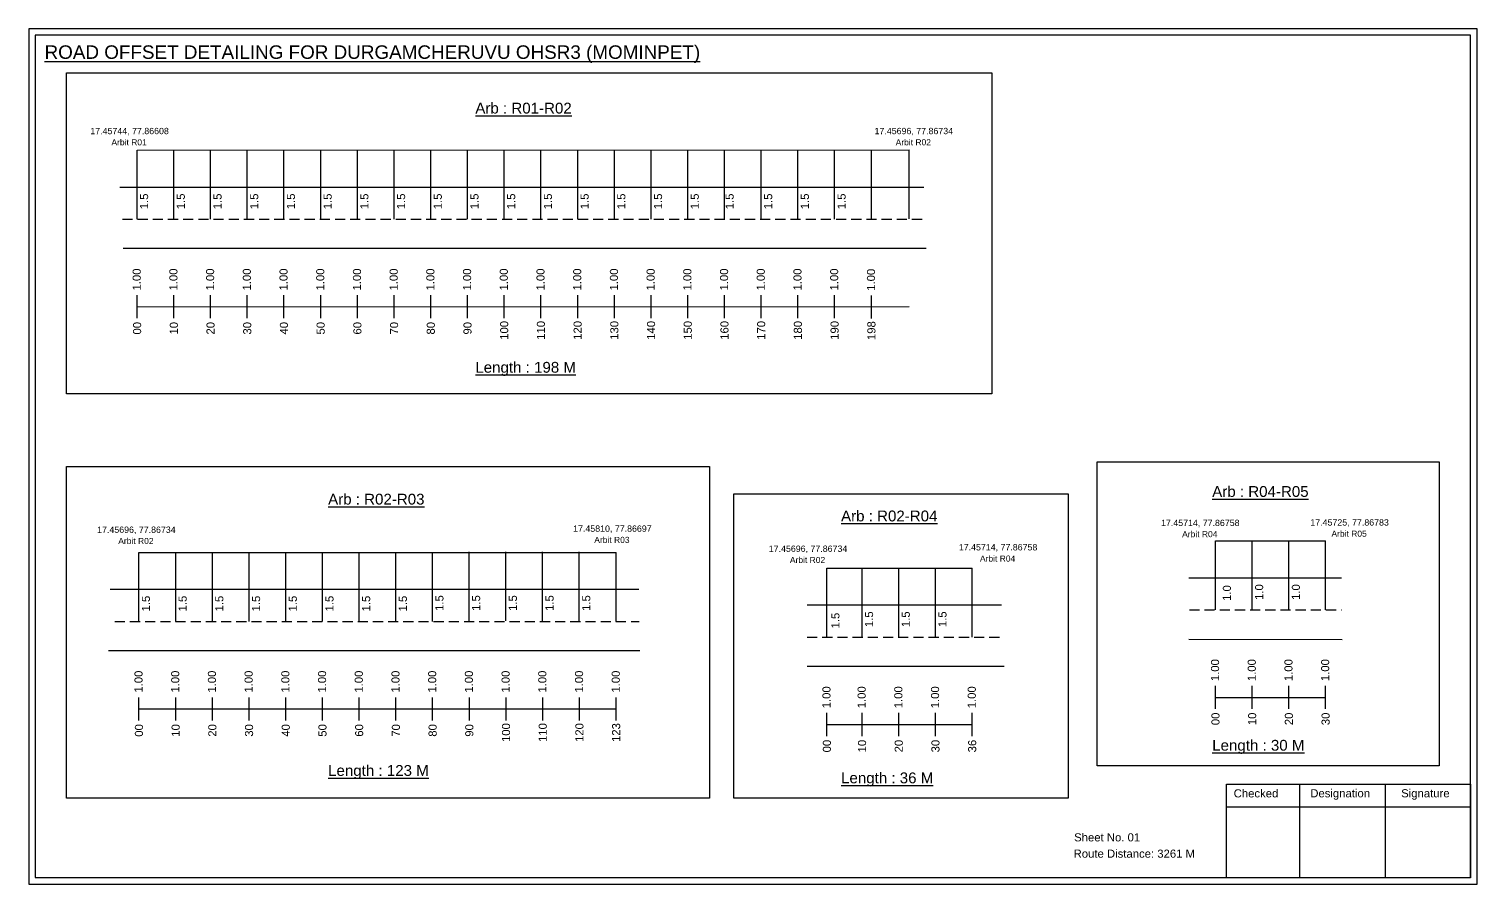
# Model space of a CAD drawing. Header units: inches. Extents: x 1512 to 7627, y 399 to 2397.
# Drawn here: x 4885 to 5421, y 498 to 814 of the extents above; entities that cross this region are included whole.
import ezdxf

# ---------------------------------------------------------------- set-up
doc = ezdxf.new("R2010")
doc.units = ezdxf.units.IN
doc.header["$MEASUREMENT"] = 0
doc.linetypes.add('DASHED2', pattern=[0.375, 0.25, -0.125])
for name, color, linetype in [('PDF_Geometry', 7, 'Continuous'), ('PDF_Text', 5, 'Continuous'), ('pipe', 5, 'Continuous')]:
    doc.layers.add(name, color=color, linetype=linetype)
doc.styles.add('PDF Arial', font='arial.ttf')
doc.styles.get("Standard").update_dxf_attribs({"font": 'arial.ttf'})

msp = doc.modelspace()

# ---------------------------------------------------------------- linework, layer by layer
at = {"color": 5}
for p, q in [((4924.99, 769.51), (5211.02, 769.7)), ((5324.49, 624.83), (5365.29, 624.83)), ((4925.66, 620.56), (5102.46, 620.56)), ((5180.53, 614.76), (5234.36, 614.76))]:
    msp.add_line(p, q, dxfattribs=at)
for p, q in [((4924.99, 743.99), (4924.99, 769.52)), ((4938.59, 743.99), (4938.59, 769.52)), ((4952.19, 743.99), (4952.19, 769.52)), ((4965.79, 743.99), (4965.79, 769.52)), ((4979.39, 743.99), (4979.39, 769.52)), ((4992.99, 743.99), (4992.99, 769.52)), ((5006.59, 743.99), (5006.59, 769.52)), ((5020.19, 743.99), (5020.19, 769.52)), ((5033.79, 743.99), (5033.79, 769.52)), ((5047.39, 743.99), (5047.39, 769.52)), ((5060.99, 743.99), (5060.99, 769.52)), ((5074.59, 743.99), (5074.59, 769.52)), ((5088.19, 743.99), (5088.19, 769.52)), ((5101.79, 743.99), (5101.79, 769.52)), ((5115.39, 743.99), (5115.39, 769.52)), ((5128.99, 743.99), (5128.99, 769.52)), ((5142.59, 743.99), (5142.59, 769.52)), ((5156.19, 743.99), (5156.19, 769.52)), ((5169.79, 743.99), (5169.79, 769.52)), ((5183.39, 743.99), (5183.39, 769.52)), ((5197.03, 744.16), (5197.03, 769.42)), ((5211.02, 744.16), (5211.02, 769.7)), ((4918.58, 755.87), (5216.43, 755.87)), ((4919.83, 733.31), (5217.33, 733.27)), ((5324.49, 599.29), (5324.49, 624.83)), ((5338.09, 599.29), (5338.09, 624.83)), ((5351.69, 599.29), (5351.69, 624.83)), ((5365.29, 599.29), (5365.29, 624.83)), ((4925.66, 595.03), (4925.66, 620.56)), ((4939.26, 595.03), (4939.26, 620.56)), ((4952.86, 595.03), (4952.86, 620.56)), ((4966.46, 595.03), (4966.46, 620.56)), ((4980.06, 595.03), (4980.06, 620.56)), ((4993.66, 595.03), (4993.66, 620.56)), ((5007.26, 595.03), (5007.26, 620.56)), ((5020.86, 595.03), (5020.86, 620.56)), ((5034.46, 595.03), (5034.46, 620.56)), ((5048, 595.21), (5048, 620.74)), ((5061.6, 595.21), (5061.6, 620.74)), ((5075.2, 595.21), (5075.2, 620.74)), ((5088.8, 595.21), (5088.8, 620.74)), ((5102.46, 595.03), (5102.46, 620.56)), ((5180.53, 589.23), (5180.53, 614.76)), ((5193.56, 589.23), (5193.56, 614.76)), ((5207.16, 589.23), (5207.16, 614.76)), ((5220.76, 589.23), (5220.76, 614.76)), ((5234.36, 589.23), (5234.36, 614.76)), ((4914.96, 606.91), (5110.84, 606.91)), ((5314.65, 611.17), (5371.14, 611.17)), ((5173.19, 601.11), (5245.22, 601.11)), ((5314.65, 588.49), (5371.36, 588.36)), ((4914.42, 584.23), (5111.25, 584.26)), ((5173.19, 578.43), (5246.22, 578.43))]:
    msp.add_line(p, q)
at = {"linetype": 'DASHED2', "ltscale": 15}
for p, q in [((4919.54, 743.99), (5216.02, 744.04)), ((5314.8, 599.29), (5371.14, 599.29)), ((4916.71, 595.03), (5110.99, 595.03)), ((5173.19, 589.23), (5245.72, 589.23))]:
    msp.add_line(p, q, dxfattribs=at)
at = {"color": 217, "true_color": 0x93278f}
for p, q in [((4924.99, 707.29), (4924.99, 715.85)), ((4938.59, 707.29), (4938.59, 715.85)), ((4952.19, 707.29), (4952.19, 715.85)), ((4965.79, 707.29), (4965.79, 715.85)), ((4979.39, 707.29), (4979.39, 715.85)), ((4992.99, 707.29), (4992.99, 715.85)), ((5006.59, 707.29), (5006.59, 715.85)), ((5020.19, 707.29), (5020.19, 715.85)), ((5033.79, 707.29), (5033.79, 715.85)), ((5047.39, 707.29), (5047.39, 715.85)), ((5060.99, 707.29), (5060.99, 715.85)), ((5074.59, 707.29), (5074.59, 715.85)), ((5088.19, 707.29), (5088.19, 715.85)), ((5101.79, 707.29), (5101.79, 715.85)), ((5115.39, 707.29), (5115.39, 715.85)), ((5128.99, 707.29), (5128.99, 715.85)), ((5142.59, 707.29), (5142.59, 715.85)), ((5156.19, 707.29), (5156.19, 715.85)), ((5169.79, 707.29), (5169.79, 715.85)), ((5183.39, 707.29), (5183.39, 715.85)), ((5197.03, 707.19), (5197.03, 715.75)), ((4924.99, 711.56), (5211.02, 711.62)), ((5324.49, 562.59), (5324.49, 571.15)), ((5338.09, 562.59), (5338.09, 571.15)), ((5351.69, 562.59), (5351.69, 571.15)), ((5365.29, 562.59), (5365.29, 571.15)), ((4925.66, 558.33), (4925.66, 566.88)), ((4939.26, 558.33), (4939.26, 566.88)), ((4952.86, 558.33), (4952.86, 566.88)), ((4966.46, 558.33), (4966.46, 566.88)), ((4980.06, 558.33), (4980.06, 566.88)), ((4993.66, 558.33), (4993.66, 566.88)), ((5007.26, 558.33), (5007.26, 566.88)), ((5020.86, 558.33), (5020.86, 566.88)), ((5034.46, 558.33), (5034.46, 566.88)), ((5048.06, 558.33), (5048.06, 566.88)), ((5061.66, 558.33), (5061.66, 566.88)), ((5075.26, 558.33), (5075.26, 566.88)), ((5088.86, 558.33), (5088.86, 566.88)), ((5102.46, 558.33), (5102.46, 566.88)), ((5324.49, 566.86), (5365.29, 566.87)), ((4925.66, 562.6), (5102.46, 562.66)), ((5180.53, 552.53), (5180.53, 561.09)), ((5193.56, 552.53), (5193.56, 561.09)), ((5207.16, 552.53), (5207.16, 561.09)), ((5220.76, 552.53), (5220.76, 561.09)), ((5234.36, 552.53), (5234.36, 561.09)), ((5180.53, 556.8), (5234.36, 556.81))]:
    msp.add_line(p, q, dxfattribs=at)
for points in [[(4898.76, 798.25), (5241.66, 798.25), (5241.66, 679.25), (4898.76, 679.25)], [(5280.63, 654.14), (5407.38, 654.14), (5407.38, 541.46), (5280.63, 541.46)], [(5146.07, 642.25), (5269.87, 642.25), (5269.87, 529.57), (5146.07, 529.57)]]:
    msp.add_lwpolyline(points, close=True)
at = {"layer": 'PDF_Geometry'}
for points in [[(4884.91, 814.45), (4884.91, 497.74), (5421.38, 497.74), (5421.38, 814.45)], [(4887.23, 812.12), (4887.23, 500.16), (5418.96, 500.16), (5418.96, 812.12)]]:
    msp.add_lwpolyline(points, close=True, dxfattribs=at)
at = {"layer": 'PDF_Geometry', "color": 242, "true_color": 0xcc1f26}
msp.add_lwpolyline([(5418.96, 500.06), (5328.62, 500.06), (5328.62, 534.67), (5418.96, 534.67)], close=True, dxfattribs=at)
for points in [[(5355.6, 534.67), (5355.6, 500.06)], [(5387.33, 534.67), (5387.33, 500.06)], [(5328.62, 526.3), (5418.96, 526.3)]]:
    msp.add_lwpolyline(points, dxfattribs=at)
at = {"layer": 'pipe', "color": 0}
msp.add_lwpolyline([(4898.76, 652.42), (5137.08, 652.42), (5137.08, 529.57), (4898.76, 529.57)], close=True, dxfattribs=at)

# ---------------------------------------------------------------- texts
at = {"color": 242, "true_color": 0xcd2027}
for s, height, p in [('%%UROAD OFFSET DETAILING FOR DURGAMCHERUVU OHSR3 (MOMINPET)', 5, (4890.68, 803.38)), ('%%UArb : R01-R02', 4, (5050.28, 783.13)), ('%%ULength : 198 M', 4, (5050.28, 687.13)), ('%%UArb : R04-R05', 4, (5323.27, 641.13)), ('%%UArb : R02-R03', 4, (4995.74, 638.29)), ('%%UArb : R02-R04', 4, (5185.77, 632.06)), ('%%ULength : 30 M', 4, (5323.27, 547.13)), ('%%ULength : 123 M', 4, (4995.74, 537.79)), ('%%ULength : 36 M', 4, (5185.77, 535.06))]:
    msp.add_text(s, height=height, dxfattribs=at).set_placement(p)
at = {"color": 5}
for s, height, p in [('17.45744, 77.86608', 2.34, (4907.65, 775.48)), ('Arbit R01', 2.246, (4915.47, 771.36)), ('17.45696, 77.86734', 2.34, (5198.18, 775.48)), ('Arbit R02', 2.246, (5206, 771.36)), ('17.45696, 77.86734', 2.34, (4910.17, 627.81)), ('17.45810, 77.86697', 2.34, (5086.51, 628.21)), ('17.45714, 77.86758', 2.34, (5304.31, 630.33)), ('Arbit R04', 2.246, (5312.13, 626.21)), ('17.45725, 77.86783', 2.34, (5359.63, 630.51)), ('Arbit R05', 2.246, (5367.45, 626.38)), ('Arbit R02', 2.246, (4917.99, 623.68)), ('Arbit R03', 2.246, (5094.34, 624.09)), ('17.45696, 77.86734', 2.34, (5158.99, 620.77)), ('17.45714, 77.86758', 2.34, (5229.4, 621.3)), ('Arbit R02', 2.246, (5166.81, 616.64)), ('Arbit R04', 2.246, (5237.22, 617.17))]:
    msp.add_text(s, height=height, dxfattribs=at).set_placement(p)
for s, p in [('1.5', (4929.06, 747.66)), ('1.5', (4942.66, 747.66)), ('1.5', (4956.26, 747.66)), ('1.5', (4969.86, 747.66)), ('1.5', (4983.46, 747.66)), ('1.5', (4997.06, 747.66)), ('1.5', (5010.66, 747.66)), ('1.5', (5024.26, 747.66)), ('1.5', (5037.86, 747.66)), ('1.5', (5051.46, 747.66)), ('1.5', (5065.06, 747.66)), ('1.5', (5078.66, 747.66)), ('1.5', (5092.26, 747.66)), ('1.5', (5105.86, 747.66)), ('1.5', (5119.46, 747.66)), ('1.5', (5133.06, 747.66)), ('1.5', (5145.98, 747.66)), ('1.5', (5160.26, 747.66)), ('1.5', (5173.86, 747.66)), ('1.5', (5187.46, 747.66)), ('1.0', (5330.2, 602.6)), ('1.0', (5342.16, 602.96)), ('1.0', (5355.76, 602.96)), ('1.5', (4929.73, 598.7)), ('1.5', (4943.33, 598.7)), ('1.5', (4956.93, 598.7)), ('1.5', (4970.53, 598.7)), ('1.5', (4984.13, 598.7)), ('1.5', (4997.73, 598.7)), ('1.5', (5011.33, 598.7)), ('1.5', (5024.93, 598.7)), ('1.5', (5038.47, 598.88)), ('1.5', (5052.07, 598.88)), ('1.5', (5065.67, 598.88)), ('1.5', (5079.27, 598.88)), ('1.5', (5092.87, 598.88)), ('1.5', (5185.16, 592.4)), ('1.5', (5197.63, 592.9)), ('1.5', (5211.23, 592.9)), ('1.5', (5224.83, 592.9))]:
    msp.add_text(s, height=3, rotation=90).set_placement(p)
at = {"color": 217, "true_color": 0x93278f}
for s, p in [('1.00', (4926.32, 717.58)), ('1.00', (4939.92, 717.58)), ('1.00', (4953.52, 717.58)), ('1.00', (4967.12, 717.58)), ('1.00', (4980.72, 717.58)), ('1.00', (4994.32, 717.58)), ('1.00', (5007.92, 717.58)), ('1.00', (5021.52, 717.58)), ('1.00', (5035.12, 717.58)), ('1.00', (5048.72, 717.58)), ('1.00', (5062.32, 717.58)), ('1.00', (5075.92, 717.58)), ('1.00', (5089.52, 717.58)), ('1.00', (5103.12, 717.58)), ('1.00', (5116.72, 717.58)), ('1.00', (5130.32, 717.58)), ('1.00', (5143.92, 717.58)), ('1.00', (5157.52, 717.58)), ('1.00', (5171.12, 717.58)), ('1.00', (5184.72, 717.58)), ('1.00', (5198.36, 717.48)), ('00', (4926.47, 701.26)), ('10', (4940.07, 701.26)), ('20', (4953.67, 701.26)), ('30', (4967.27, 701.26)), ('40', (4980.87, 701.26)), ('50', (4994.47, 701.26)), ('60', (5008.07, 701.26)), ('70', (5021.67, 701.26)), ('80', (5035.27, 701.26)), ('90', (5048.87, 701.26)), ('100', (5062.47, 699.31)), ('110', (5076.07, 699.31)), ('120', (5089.67, 699.31)), ('130', (5103.27, 699.31)), ('140', (5116.87, 699.31)), ('150', (5130.47, 699.31)), ('160', (5144.07, 699.31)), ('170', (5157.67, 699.31)), ('180', (5171.27, 699.31)), ('190', (5184.87, 699.31)), ('198', (5198.51, 699.21)), ('1.00', (5325.82, 572.89)), ('1.00', (5339.42, 572.89)), ('1.00', (5353.02, 572.89)), ('1.00', (5366.62, 572.89)), ('1.00', (4926.99, 568.62)), ('1.00', (4940.59, 568.62)), ('1.00', (4954.19, 568.62)), ('1.00', (4967.79, 568.62)), ('1.00', (4981.39, 568.62)), ('1.00', (4994.99, 568.62)), ('1.00', (5008.59, 568.62)), ('1.00', (5022.19, 568.62)), ('1.00', (5035.79, 568.62)), ('1.00', (5049.39, 568.62)), ('1.00', (5062.99, 568.62)), ('1.00', (5076.59, 568.62)), ('1.00', (5090.19, 568.62)), ('1.00', (5103.79, 568.62)), ('1.00', (5181.86, 562.82)), ('1.00', (5194.89, 562.82)), ('1.00', (5208.49, 562.82)), ('1.00', (5222.09, 562.82)), ('1.00', (5235.69, 562.82)), ('00', (5325.97, 556.57)), ('10', (5339.57, 556.57)), ('20', (5353.17, 556.57)), ('30', (5366.77, 556.57)), ('00', (4927.14, 552.3)), ('10', (4940.74, 552.3)), ('20', (4954.34, 552.3)), ('30', (4967.94, 552.3)), ('40', (4981.54, 552.3)), ('50', (4995.14, 552.3)), ('60', (5008.74, 552.3)), ('70', (5022.34, 552.3)), ('80', (5035.94, 552.3)), ('90', (5049.54, 552.3)), ('100', (5063.14, 550.35)), ('110', (5076.74, 550.35)), ('120', (5090.34, 550.35)), ('123', (5103.94, 550.35)), ('00', (5182.01, 546.5)), ('10', (5195.04, 546.5)), ('20', (5208.64, 546.5)), ('30', (5222.24, 546.5)), ('36', (5235.84, 546.5))]:
    msp.add_text(s, height=3, rotation=90, dxfattribs=at).set_placement(p)
for s, p in [('Sheet No. 01', (5272.12, 513.53)), ('Route Distance: 3261 M', (5271.93, 507.49))]:
    msp.add_text(s, height=3).set_placement(p)
at = {"layer": 'PDF_Text', "color": 7, "attachment_point": 7, "style": 'PDF Arial'}
for s, insert, char_height in [('Checked', (5331.22, 529.78), 3.001), ('Designation', (5359.6, 528.95), 3.0006), ('Signature', (5393.28, 528.95), 3.001)]:
    msp.add_mtext(s, dxfattribs=dict(at, insert=insert, char_height=char_height))

doc.saveas('drawing.dxf')
